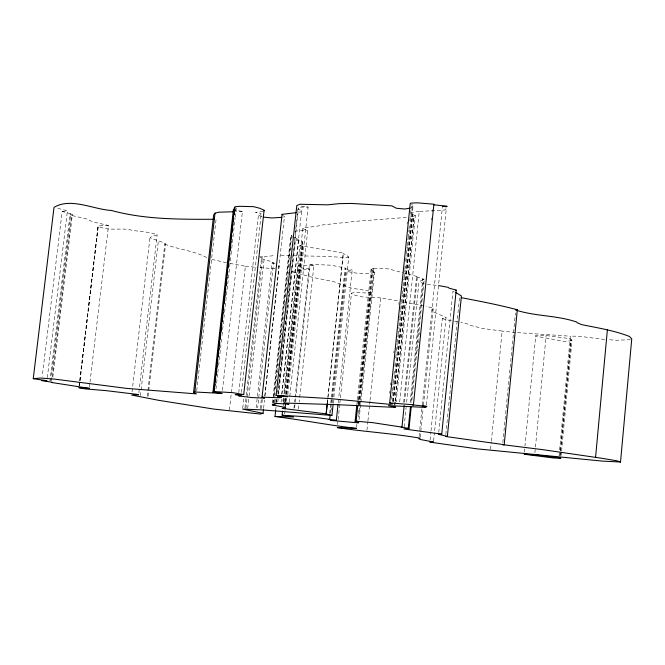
<?xml version="1.0" encoding="UTF-8"?>
<svg xmlns="http://www.w3.org/2000/svg" width="665" height="665" viewBox="0 0 665 665"><rect width="100%" height="100%" fill="white"/><g stroke="black" fill="none" stroke-linecap="round" stroke-linejoin="round"><path stroke-width="0.5" stroke-dasharray="3.33 2.49" d="M79.941 380.663L98.279 226.341C107.971 231.063 118.661 228.053 128.902 229.508C138.062 231.994 148.461 231.154 157.148 234.861L151.645 236.557L149.999 237.837L163.482 242.609L165.635 243.964L147.963 397.238M559.057 455.733L570.337 336.207C582.457 335.725 594.693 338.884 606.912 339.532M559.938 455.957L560.329 451.818M560.429 450.787L571.119 339.158L569.34 338.568L546.115 335.534L535.766 335.401L524.968 446.024M560.138 455.683L560.52 451.56M560.62 450.521L571.119 339.158M561.185 455.209L561.476 452.117M561.576 451.086L571.975 340.746L570.861 340.114M524.369 452.183L524.868 447.046M534.909 452.765L546.115 335.534M490.57 449.241L491.277 442.05M491.377 441.02L502.133 331.07L482.649 328.477L470.163 325.301L469.631 324.636L460.828 322.143M502.831 442.607L515.417 313.115M419.083 436.622L419.706 430.455M419.815 429.424L421.901 408.85M422.325 405.051L442.375 207.38M420.222 437.163L423.04 409.316M423.464 405.185L433.289 308.236L425.866 306.216M426.415 404.943L446.315 208.394L445.941 207.505M430.064 440.064L430.895 431.834M431.003 430.804L442.308 318.71L446.057 317.529L434.553 431.726M433.622 440.986L434.445 432.757M438.775 432.25L452.932 291.378L454.769 292.093M445.816 434.445L459.59 296.814M389.673 393.223L389.89 391.161M390.53 384.969L390.737 382.899M393.83 352.965L394.037 350.904M398.834 304.445L399.05 302.384M407.138 223.922L407.354 221.861M391.477 399.15L392.225 391.934M392.325 390.904L393.073 383.697M393.181 382.666L393.605 378.543M394.029 374.428L394.453 370.305M394.877 366.182L395.301 362.068M395.725 357.945L396.365 351.76M396.465 350.729L397.213 343.522M397.321 342.492L398.061 335.285M398.169 334.254L398.909 327.039M399.017 326.008L399.756 318.801M399.865 317.77L400.604 310.563M400.712 309.533L401.352 303.348M401.461 302.317L402.2 295.11M402.308 294.08L403.048 286.864M403.156 285.842L403.896 278.627M404.004 277.596L404.744 270.389M404.852 269.358L405.276 265.235M405.7 261.112L406.34 254.936M406.448 253.905L407.188 246.698M407.296 245.668L408.036 238.452M408.144 237.422L408.884 230.215M408.992 229.184L409.416 225.061M409.84 220.946L410.48 214.762M410.588 213.731L411.327 206.524M392.192 401.211L412.475 204.271M392.932 401.86L413.073 206.167L411.544 204.463M393.372 401.427L412.682 214.296L410.363 213.581M393.431 401.311L412.682 214.296M394.669 405.168L394.985 402.076M395.093 401.037L414.087 216.349L415.359 215.443L396.19 401.884M394.844 405.293L395.16 402.2M395.268 401.17L414.087 216.349M399.707 401.901L419.258 211.395L442.541 210.273L445.01 209.891L446.315 208.394M403.697 402.408L416.564 276.79L417.379 276.59L404.503 402.375M404.112 426.905L406.107 407.387M406.631 402.259L418.925 282.093L422.4 279.832L424.187 279.666L411.618 402.899M410.139 402.658L422.732 279.3L423.53 279.101L410.82 403.647M417.886 351.187L418.094 349.125M418.726 342.932L418.942 340.871M419.565 334.678L419.781 332.616M431.252 220.132L431.46 218.07M432.092 211.877L432.3 209.808M356.955 403.821L357.28 400.729M357.388 399.698L371.103 268.776L373.406 268.485L359.674 399.723M357.953 403.771L358.277 400.696M358.385 399.665L372.151 268.178L388.385 268.86L417.379 276.59M358.294 404.869L358.726 400.746M358.834 399.715L372.217 271.86L373.905 271.395L358.435 419.291M356.531 427.362L356.856 424.27M358.901 404.677L359.333 400.554M359.441 399.524L370.771 291.278L351.386 288.103L334.005 281.736L312.151 277.272L290.771 271.519L309.591 269.059L296.066 394.428M358.269 413.156L358.593 410.056M359.133 404.885L359.566 400.754M359.067 419.64L374.462 272.409L372.217 271.86M366.964 430.155L367.828 421.884M367.936 420.854L369.549 405.351M369.657 404.32L369.981 401.219M370.089 400.189L380.737 297.895L399.241 301.07M327.313 402.691L343.29 253.232L340.821 252.617L299.824 245.618L283.731 393.946M327.313 403.589L343.29 253.232M329.715 413.273L330.696 403.979M330.813 402.948L345.044 268.718L345.734 268.195L331.303 265.194L309.474 264.338L294.603 402.167M330.364 413.181L331.345 403.921M331.453 402.899L345.734 268.195M331.436 410.089L331.652 408.036M332.192 402.899L346.141 271.345L352.226 269.982L338.726 397.712M333.248 403.098L333.797 397.953M333.905 396.922L348.734 256.939L347.313 256.158L347.022 255.011L343.148 253.623M338.177 402.865L338.618 398.742M337.587 424.528L338.019 420.421M338.128 419.399L339.757 404.004M339.865 402.982L340.297 398.875M340.405 397.853L351.461 293.182C357.645 291.337 364.204 293.938 370.596 292.492L370.771 291.278M282.949 401.153L283.614 394.977M283.132 405.924L283.465 402.832M283.573 401.801L284.022 397.678M284.47 393.555L298.327 265.784L299.599 265.044L313.88 265.626L299.217 401.818M283.988 401.976L284.437 397.861M284.878 393.747L302.849 228.07L319.084 225.851L319.325 225.302L356.706 221.246L407.121 217.364M284.936 401.635L285.268 398.551M285.717 394.436L302.093 243.324L302.741 241.752L295.451 239.932L278.71 393.929M285.46 401.178L285.8 398.094M286.241 393.979L302.741 241.752M285.792 401.544L286.125 398.46M286.573 394.345L302.625 246.191M284.67 413.913L285.119 409.79M285.933 401.918L286.382 397.795M286.79 394.353L303.032 244.088L302.093 243.324M287.795 394.644L308.111 207.064L299.89 205.942M289.167 402.067L307.729 230.464L303.863 229.242L302.849 228.07M293.938 408.335L294.495 403.198M294.628 407.786L295.958 395.451M298.435 409.033L299.1 402.849M256.133 407.795L272.035 263.016L273.539 262.833L257.629 407.836M260.281 408.717L261.295 399.482M261.32 408.609L262.334 399.341M264.795 396.057L284.404 216.84L283.373 215.651M263.606 408.21L264.512 399.973M264.961 395.85L279.167 266.017L277.613 265.659M272.517 402.815L290.63 236.707L293.539 237.23M272.941 403.489L273.614 397.296M273.731 396.265L291.262 235.418L291.785 234.853L274.204 396.157M273.423 403.347L274.096 397.18M274.188 402.766L275.194 393.505M275.759 388.36L275.983 386.307M276.54 381.161L276.765 379.108M277.438 372.932L277.662 370.879M278.219 365.733L278.444 363.68M279.117 357.504L279.342 355.451M279.899 350.305L280.123 348.252M280.688 343.107L280.913 341.045M281.578 334.877L281.802 332.824M282.367 327.679L282.592 325.617M283.265 319.449L283.49 317.388M284.828 305.052L285.169 301.96M285.726 296.823L285.95 294.761M286.507 289.624L286.731 287.563M287.405 281.395L287.629 279.333M288.194 274.188L288.419 272.135M288.976 266.989L289.308 263.905M289.874 258.76L290.098 256.707M290.771 250.53L290.996 248.477M275.036 402.3L275.376 399.208M276.141 402.766L276.59 398.634M275.676 410.288L276.125 406.182M276.565 402.067L276.906 398.983M277.687 391.785L277.912 389.732M278.469 384.594L278.693 382.533M279.25 377.396L279.591 374.312M280.148 369.175L280.372 367.113M280.929 361.976L281.27 358.892M281.827 353.755L282.051 351.694M282.608 346.556L282.833 344.503M283.506 338.335L283.731 336.282M284.288 331.137L284.512 329.084M285.069 323.946L285.401 320.863M285.967 315.717L286.191 313.664M286.748 308.527L286.972 306.465M287.646 300.297L287.862 298.244M288.427 293.107L288.652 291.046M289.317 284.878L289.541 282.825M290.106 277.687L290.322 275.626M277.862 393.605L280.888 365.808M280.996 364.777L287.496 305.06M287.604 304.038L297.912 209.317L298.477 207.779L300.031 207.123L308.111 207.064M278.261 394.295L298.477 207.779M277.812 402.142L278.153 399.067M281.727 394.27L301.669 210.597L297.912 209.317M281.096 402.225L281.428 399.141M281.985 393.988L298.76 239.5L294.512 237.405M222.459 390.33L242.417 211.47L234.903 210.098M229.433 410.006L245.402 266.266L227.455 262.941M238.777 392.649L258.436 215.202L261.229 213.856L258.943 212.775L255.493 212.368L263.132 211.37M241.478 392.416L261.229 213.856M242.725 408.036L243.856 397.753M244.953 407.712L246.2 396.406M246.316 395.376L261.403 258.677L262.525 257.629L260.198 257.081M245.884 408.493L262.525 257.629M247.696 408.352L248.943 397.005M249.059 395.974L264.404 256.781L275.559 255.402M196.724 390.796L216.133 218.843M235.21 210.497L235.443 208.436M215.984 389.017L217.721 373.314M217.829 372.533L218.178 369.183M218.635 365.326L221.528 339.241M221.977 335.451L227.654 284.52M227.746 283.947L231.004 254.579M231.088 254.08L235.119 218.029M235.235 216.998L236.208 208.112M132.044 391.968L149.999 237.372M138.869 392.707L157.148 234.861M140.448 395.742L158.37 240.871M147.264 396.199L164.812 244.113L165.635 243.964M89.384 387.313L89.875 383.198M89.999 382.167L108.52 225.576C101.379 223.432 93.258 222.9 86.891 219.001L71.596 215.435L51.754 380.422M50.864 380.887L70.964 213.789L62.153 211.478L42.236 376.432M52.834 377.138L72.377 214.612L70.049 214.072L49.975 380.912M79.11 385.634L79.601 381.51M79.725 380.48L98.096 225.859L108.52 225.576M79.335 385.8L79.817 381.685M79.443 385.783L79.933 381.668M80.058 380.638L98.096 225.859M47.323 377.62L67.423 210.797L55.902 207.854M301.669 210.597L300.821 211.902L297.612 212.517M433.289 308.236L431.918 310.114L433.065 312.317L435.858 312.949L446.057 317.529M348.734 256.939L348.177 257.671L324.104 256.299L291.037 255.726M71.596 215.435L72.377 214.612M277.912 267.114L279.167 266.017M303.032 244.088L299.824 245.618M411.66 207.156L413.073 206.167M283.847 217.222L284.404 216.84M374.462 272.409C365.467 275.385 355.326 272.899 346.141 271.345M70.049 214.072L70.964 213.789M419.258 211.395L411.028 212.451M571.975 340.746L564.211 341.378L535.524 336.108M295.451 239.932L298.76 239.5M62.153 211.478L67.423 210.797M630.445 339.707L616.206 340.247L607.893 339.624M294.678 231.096L307.729 230.464M242.417 211.47L235.601 211.719M410.471 216.848L414.237 216.69M259.416 256.898L264.404 256.781M275.036 268.726L256.964 267.363M290.031 255.684L279.616 255.102M454.594 321.403L457.545 321.552M515.608 332.533L502.133 331.07M517.553 332.641L570.337 336.207M245.402 266.266L254.986 267.23M380.737 297.895L362.184 296.914L355.758 295.476L352.217 294.179L351.461 293.182M427.188 284.304L437.612 285.451M345.044 268.718L352.226 269.982M423.879 305.9L401.876 301.669M309.591 269.059L300.505 267.746L298.327 265.784M415.359 215.443L412.599 214.654M226.491 262.725L211.046 259.225M272.035 263.016L275.144 263.739M442.308 318.71L453.605 321.353M313.88 265.626L309.474 264.338M424.204 283.581L418.925 282.093M422.732 279.3L424.187 279.666M372.151 268.178L373.406 268.485M416.564 276.79L423.53 279.101M262.085 216.699L258.436 215.202M261.403 258.677L270.372 261.303L273.539 262.833M164.812 244.113C178.453 249.707 193.64 250.547 206.674 257.538M291.262 235.418L292.334 236.133M373.905 271.395L371.452 269.932L371.103 268.776"/><path stroke-width="1" d="M620.52 462L631.75 338.884L629.423 336.44C614.069 330.472 597.793 327.92 581.642 324.62L577.12 322.749L576.871 322.101C556.962 315.193 535.649 316.507 515.716 310.031L517.304 309.782L504.195 444.694L502.632 444.661L542.881 449.681L602.881 458.434L617.128 460.878L620.52 462L602.548 461.111L477.138 448.858L429.856 442.117L433.514 442.017L420.172 439.457L418.875 438.684L420.114 438.193C392.691 433.414 364.686 431.801 337.263 427.612L356.423 428.393C329.433 425.259 302.791 420.064 275.8 416.656L275.002 416.456L275.676 410.288M595.574 457.37L607.394 329.657M504.195 444.694L445.608 436.498L447.37 436.356L461.419 295.958L455.683 292.459M447.37 436.356L438.568 434.312L441.743 434.145L456.19 290.098L449.124 288.178L448.21 287.347L438.642 285.568M410.238 208.145L404.769 209.018L396.348 208.253L391.843 205.851L351.245 203.432L338.801 203.673L327.579 204.837L299.965 204.255L296.806 205.518L276.133 395.401L330.53 398.626L390.014 404.345L392.716 403.921L389.682 402.907L410.23 203.615L410.687 203.141L417.387 202.833L433.896 204.197L413.447 404.777L412.416 404.852L426.905 406.406L422.217 406.082L426.207 407.005L425.002 407.387L388.393 405.617L395.667 407.03L394.628 407.354L337.313 404.686L283.88 403.007L288.943 404.121L274.919 403.331L276.025 403.796L272.833 404.519L273.889 404.952L272.293 404.877L284.795 407.346L284.271 407.803L285.26 408.111L282.168 408.368L326.216 413.888L327.313 403.589M410.505 406.731L408.302 428.351L401.161 427.121L401.968 427.121L404.187 405.467M441.743 434.145L403.904 428.958L409 428.576L411.194 407.005M337.961 404.927L336.332 420.371L330.347 420.363L357.903 422.807L358.743 422.732L356.457 422.4L358.119 422.375L355.127 421.352L356.847 404.852M355.127 421.352L357.404 421.419L356.124 421.236L357.737 405.825M333.14 404.129L331.943 415.45L326.108 413.996L327.197 403.722M336.332 420.371L329.059 419.465L329.707 419.349L330.139 415.234M275.002 416.456L293.631 417.03L282.126 415.193L282.567 411.07M285.011 408.751L285.46 404.636M214.529 389.565L214.296 391.619L213.806 391.544L234.437 207.397L235.235 206.724L239.55 206.308L253.648 206.665L259.915 208.311L264.088 210.281L243.722 394.586L235.269 394.628L241.137 395.517L238.436 395.742L239.458 396.066L251.919 397.57L264.57 398.119L262.052 397.155L282.085 214.338L296.607 212.617M214.014 219.292C179.658 219.317 144.787 219.616 111.412 210.472C93.491 209.467 70.548 197.189 54.006 207.405L33.25 378.676L46.949 380.713L41.737 380.555L52.219 382.284L51.504 382.483L89.268 388.343L78.869 387.695L85.236 388.909L105.519 390.579L137.056 394.362L138.628 394.769L131.687 395.06L158.669 400.313L214.072 409.116L260.106 414.012L263.049 413.364L263.498 409.241M33.25 378.676L40.49 378.044L53.915 379.033L126.882 388.418L196.375 393.888L193.598 392.45L213.665 214.886L215.019 213.157L218.818 212.193L233.556 211.753M193.598 392.45L194.82 391.993L215.019 213.157M194.82 391.993L222.118 393.414L212.941 392.167L233.398 209.566L234.504 209.01M212.941 392.167L215.643 392.101L213.922 391.643L234.413 208.702M214.87 386.481L215.103 384.42M215.56 380.305L215.793 378.252M216.142 375.16L216.482 372.076M216.832 368.992L217.172 365.908M217.522 362.824L217.871 359.74M218.211 356.648L218.444 354.595M218.901 350.48L219.134 348.427M219.591 344.312L219.824 342.251M220.173 339.167L220.514 336.083M220.863 332.999L221.204 329.906M221.437 327.853L221.902 323.739M222.127 321.685L222.476 318.593M222.817 315.509L223.166 312.425M223.515 309.341L223.739 307.28M224.205 303.165L224.429 301.112M224.778 298.028L225.119 294.944M225.468 291.852L225.817 288.768M226.158 285.684L226.507 282.6M226.848 279.516L227.081 277.455M227.538 273.34L227.771 271.287M228.236 267.172L228.461 265.119M228.81 262.027L229.151 258.943M229.5 255.859L229.849 252.775M230.073 250.713L230.539 246.599M230.763 244.545L231.112 241.462M231.462 238.378L231.802 235.285M232.151 232.201L232.376 230.148M232.841 226.034L233.074 223.972M233.415 220.888L233.764 217.804M234.105 214.72L234.454 211.636M263.947 210.855L264.088 210.281M331.943 415.45L262.667 409.931L242.609 409.066L263.049 413.364M455.492 290.339L456.19 290.098M389.682 402.907L413.447 404.777M282.126 415.193L315.052 417.371L329.707 419.349M281.819 217.347L271.686 217.97L263.889 217.164M408.302 428.351L407.512 428.36L409 428.576M213.806 391.544L232.991 392.683L243.722 394.586M442.483 206.358L447.154 206.341L433.638 204.745M262.052 397.155L279.466 397.77L281.395 397.371L277.529 396.689L279.483 396.149L287.571 396.706L276.133 395.401M356.124 421.236L372.417 422.616L401.968 427.121M517.304 309.782C499.016 304.878 480.122 301.303 461.327 297.671M234.437 207.397L235.127 207.829M233.398 209.566L233.889 209.832M282.085 214.338L282.417 214.903M559.872 457.819L560.894 458.301L553.18 457.944L524.178 454.237L534.71 454.818L559.872 457.819"/></g></svg>
